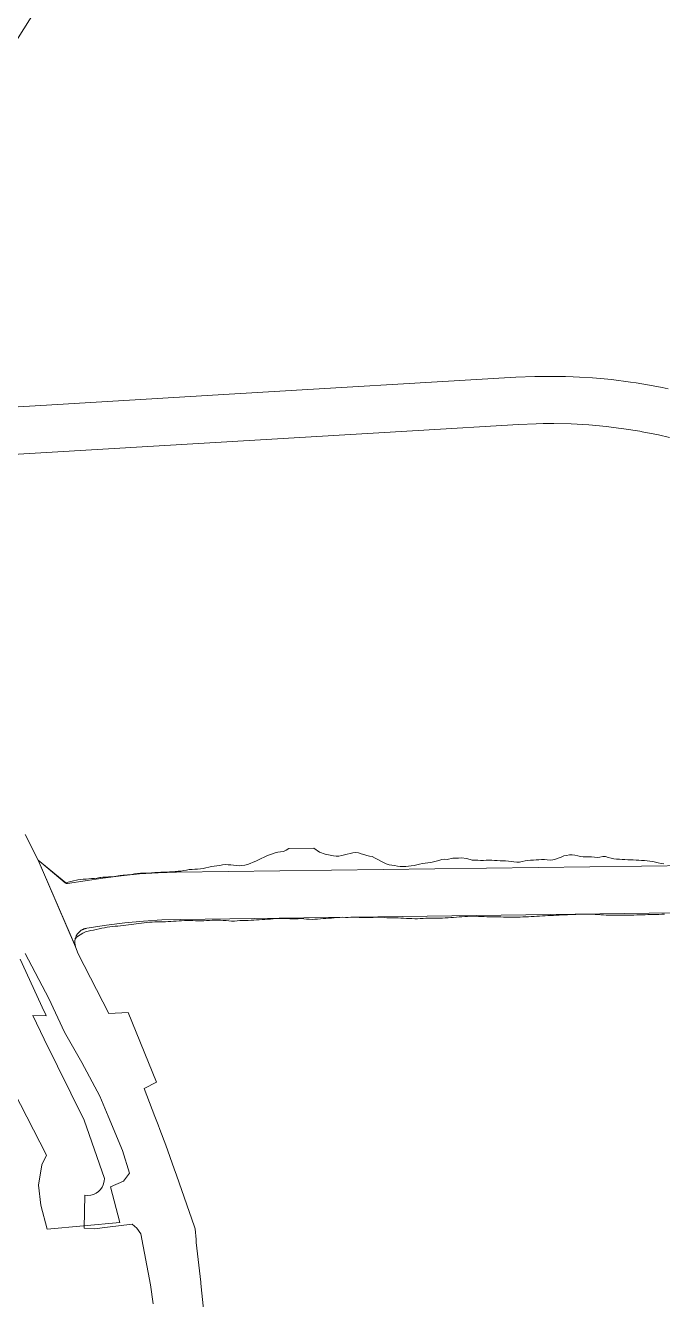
# Model space of a CAD drawing. Header units: inches. Extents: x 704148 to 723432, y 7075344 to 7101810.
# Drawn here: x 714838.8 to 715068.3, y 7083300.6 to 7083759.4 of the extents above; entities that cross this region are included whole.
import ezdxf

# ---------------------------------------------------------------- set-up
doc = ezdxf.new("R2010")
doc.units = ezdxf.units.IN
doc.header["$MEASUREMENT"] = 0
doc.layers.add('gisdb.gisadmin', color=7, linetype='Continuous', lineweight=9, true_color=0xccf5fc)

msp = doc.modelspace()

# ---------------------------------------------------------------- linework, layer by layer
at = {"layer": 'gisdb.gisadmin'}
for points in [[(714848.9413, 7083775.4545), (714834.1498, 7083751.6803)], [(714786.673, 7083619.1614), (714844.3656, 7083622.569), (714914.1805, 7083626.6927), (714914.2349, 7083626.6959), (715015.4244, 7083632.6726), (715022.3233, 7083632.9649), (715024.7659, 7083632.987), (715029.2281, 7083633.0273), (715033.3906, 7083632.9262), (715036.1312, 7083632.8596), (715038.3822, 7083632.7299), (715043.0248, 7083632.4622), (715047.2198, 7083632.0798), (715049.9014, 7083631.8353), (715056.7533, 7083630.9798), (715058.8532, 7083630.6463), (715063.5729, 7083629.8966), (715068.1208, 7083629.018), (715070.3526, 7083628.5868)], [(715070.7575, 7083611.0608), (715066.8505, 7083611.9515), (715060.9633, 7083613.0888), (715060.6268, 7083613.1538), (715060.0833, 7083613.2402), (715054.3664, 7083614.1482), (715052.4436, 7083614.3883), (715048.0764, 7083614.9336), (715041.7638, 7083615.509), (715035.4354, 7083615.8739), (715029.0985, 7083616.0278), (715025.3063, 7083615.9936), (715022.7599, 7083615.9706), (715016.4268, 7083615.7022), (714980.2582, 7083613.5659), (714789.4187, 7083602.294)], [(714838.6172, 7083468.0342), (714843.31, 7083458.8), (714856.85, 7083427.68), (714857.75, 7083425.14), (714868.8, 7083403.66), (714875.73, 7083403.94), (714886.04, 7083378.91), (714881.56, 7083376.56), (714885.3982, 7083366.5531), (714886.559, 7083363.5265), (714887.2137, 7083361.8196), (714889.3505, 7083356.2485), (714892.3448, 7083347.713), (714893.1403, 7083345.4456), (714899.6741, 7083326.8207), (714899.9156, 7083326.1323), (714900.2377, 7083322.2474), (714900.2534, 7083322.0573), (714900.285, 7083321.6759), (714900.3287, 7083321.1493), (714901.9132, 7083306.9077), (714901.9689, 7083306.3867), (714902.96, 7083297.12)], [(715116.5531, 7083457.4276), (714893.2463, 7083454.4859), (714886.5595, 7083454.2859), (714879.8832, 7083453.8625), (714873.2248, 7083453.2159), (714866.5917, 7083452.347), (714853.8789, 7083450.465), (714853.8442, 7083450.4605), (714853.8094, 7083450.4572), (714853.7745, 7083450.4551), (714853.7395, 7083450.4543), (714853.7045, 7083450.4546), (714853.6696, 7083450.4562), (714853.6347, 7083450.459), (714853.6, 7083450.4631), (714853.5654, 7083450.4683), (714853.531, 7083450.4747), (714853.4969, 7083450.4824), (714853.4631, 7083450.4912), (714853.4295, 7083450.5012), (714853.3964, 7083450.5124), (714853.3637, 7083450.5247), (714853.3314, 7083450.5382), (714853.2996, 7083450.5528), (714853.2684, 7083450.5684), (714853.2377, 7083450.5852), (714853.2076, 7083450.603), (714853.1781, 7083450.6219), (714853.1494, 7083450.6418), (714853.1213, 7083450.6627), (714853.094, 7083450.6846), (714844.6158, 7083457.7169), (714853.2921, 7083450.689), (714854.6648, 7083451.0685), (714855.6469, 7083451.263), (714857.5938, 7083451.7692), (714858.5928, 7083451.8495), (714859.5825, 7083451.9929), (714860.5865, 7083452.0391), (714861.5876, 7083452.1051), (714862.5888, 7083452.171), (714863.5899, 7083452.237), (714864.5803, 7083452.3757), (714865.5677, 7083452.5341), (714865.9004, 7083452.5791), (714866.5915, 7083452.6742), (714867.6446, 7083452.7264), (714868.698, 7083452.7686), (714870.7901, 7083452.9561), (714872.8579, 7083453.3257), (714873.9288, 7083453.4083), (714877.0431, 7083453.6485), (714878.0775, 7083453.8565), (714879.1171, 7083454.0167), (714880.1605, 7083454.1377), (714883.3167, 7083454.1322), (714884.1451, 7083454.2171), (714885.4057, 7083454.3464), (714886.4518, 7083454.4341), (714887.5007, 7083454.4682), (714888.5491, 7083454.5096), (714889.5976, 7083454.5502), (714890.646, 7083454.597), (714891.6939, 7083454.6691), (714892.7421, 7083454.7539), (714893.7914, 7083454.8004), (714893.8921, 7083454.8053), (714894.7951, 7083454.895), (714895.793, 7083455.057), (714896.7902, 7083455.2782), (714897.7885, 7083455.4161), (714898.7879, 7083455.4697), (714899.7868, 7083455.5547), (714900.7864, 7083455.594), (714901.7847, 7083455.725), (714902.7829, 7083455.8724), (714903.7805, 7083456.0603), (714904.7775, 7083456.2954), (714905.7747, 7083456.5162), (714906.7721, 7083456.7194), (714907.7709, 7083456.8155), (714908.7691, 7083456.9556), (714909.7672, 7083457.1109), (714910.7656, 7083457.2379), (714911.7661, 7083457.2042), (714912.7675, 7083457.1077), (714913.7689, 7083457.0097), (714914.7699, 7083456.9365), (714915.7713, 7083456.836), (714916.7706, 7083456.8971), (714917.7693, 7083457.0061), (714918.7653, 7083457.3106), (714919.7609, 7083457.6525), (714920.7553, 7083458.0874), (714921.7497, 7083458.515), (714922.7444, 7083458.9277), (714923.7382, 7083459.4073), (714924.732, 7083459.8839), (714925.7257, 7083460.3639), (714926.7205, 7083460.7689), (714927.7155, 7083461.1495), (714928.7115, 7083461.4597), (714929.7085, 7083461.6957), (714930.7068, 7083461.837), (714931.7047, 7083462.003), (714932.6985, 7083462.4769), (714933.6914, 7083463.0194), (714942.6907, 7083463.138), (714944.7093, 7083461.7384), (714946.72, 7083460.9341), (714949.7279, 7083460.3601), (714950.7296, 7083460.2378), (714951.7286, 7083460.3139), (714952.7261, 7083460.5105), (714953.7234, 7083460.7249), (714954.7198, 7083461.0022), (714955.7163, 7083461.2752), (714956.7133, 7083461.5081), (714957.7118, 7083461.6289), (714958.7138, 7083461.4848), (714959.7182, 7083461.1573), (714960.7229, 7083460.8081), (714961.7274, 7083460.4769), (714962.7302, 7083460.264), (714963.7326, 7083460.0915), (714964.7397, 7083459.563), (714965.7467, 7083459.0366), (714966.7536, 7083458.5164), (714967.7603, 7083458.0155), (714968.7667, 7083457.5364), (714969.7713, 7083457.1945), (714970.7735, 7083457.0354), (714971.7757, 7083456.8764), (714972.7778, 7083456.7194), (714973.781, 7083456.4862), (714974.7803, 7083456.5398), (714975.7801, 7083456.5676), (714976.7781, 7083456.7246), (714977.7779, 7083456.7418), (714978.7753, 7083456.9489), (714980.7691, 7083457.4366), (714981.7662, 7083457.6574), (714982.7648, 7083457.7743), (714983.7633, 7083457.8912), (714984.7619, 7083458.008), (714985.7591, 7083458.2268), (714986.7558, 7083458.4831), (714987.7524, 7083458.7446), (714988.7491, 7083459.0061), (714989.7468, 7083459.1821), (714990.7479, 7083459.1061), (714992.7419, 7083459.5766), (714993.742, 7083459.5748), (714994.7417, 7083459.6035), (714995.7416, 7083459.6162), (714997.7438, 7083459.4674), (714999.752, 7083458.8602), (715000.7525, 7083458.8257), (715001.753, 7083458.7913), (715002.7536, 7083458.7559), (715003.7538, 7083458.7456), (715004.7536, 7083458.7698), (715005.7533, 7083458.7983), (715006.753, 7083458.8295), (715007.7539, 7083458.7622), (715008.7549, 7083458.6934), (715009.756, 7083458.6164), (715010.7566, 7083458.576), (715011.7564, 7083458.6009), (715012.7582, 7083458.4739), (715013.7599, 7083458.3502), (715014.7612, 7083458.2593), (715015.7632, 7083458.1124), (715016.7628, 7083458.1463), (715017.7604, 7083458.3382), (715018.7578, 7083458.5396), (715019.7553, 7083458.7402), (715020.7543, 7083458.8231), (715021.7537, 7083458.8753), (715022.7531, 7083458.927), (715023.7525, 7083458.9781), (715024.7519, 7083459.0287), (715025.752, 7083459.026), (715026.7539, 7083458.8905), (715027.755, 7083458.8128), (715028.7538, 7083458.911), (715029.7508, 7083459.1443), (715030.7456, 7083459.5485), (715031.7403, 7083459.955), (715032.7349, 7083460.3724), (715033.7324, 7083460.5653), (715034.7309, 7083460.6871), (715035.7299, 7083460.7689), (715036.7322, 7083460.6008), (715037.7354, 7083460.3653), (715038.7382, 7083460.1641), (715039.7399, 7083460.0399), (715040.7404, 7083460.006), (715041.7408, 7083459.9853), (715042.741, 7083459.9738), (715043.7417, 7083459.9265), (715044.743, 7083459.8328), (715045.7415, 7083459.9591), (715046.7386, 7083460.1851), (715047.7393, 7083460.1346), (715048.7436, 7083459.8148), (715049.7471, 7083459.557), (715050.7502, 7083459.3256), (715051.7518, 7083459.2135), (715052.7528, 7083459.1456), (715053.7536, 7083459.0898), (715054.7544, 7083459.0371), (715055.7551, 7083458.9915), (715056.7558, 7083458.9467), (715057.7564, 7083458.9027), (715058.7571, 7083458.8595), (715059.7578, 7083458.8112), (715060.7586, 7083458.7559), (715061.7593, 7083458.7139), (715062.7607, 7083458.6099), (715063.7632, 7083458.4266), (715064.7649, 7083458.3079), (715065.7673, 7083458.1306), (715066.7706, 7083457.8854), (715067.7743, 7083457.6144), (715068.7751, 7083457.5583)], [(715116.755, 7083440.4287), (714894.6091, 7083437.5024), (714887.9224, 7083437.3024), (714881.2461, 7083436.8789), (714874.5876, 7083436.2324), (714867.9546, 7083435.3635), (714860.8263, 7083434.3082), (714860.6557, 7083434.28), (714860.4861, 7083434.2458), (714860.3178, 7083434.2058), (714860.151, 7083434.16), (714859.9859, 7083434.1084), (714859.8227, 7083434.0512), (714859.6616, 7083433.9883), (714859.5027, 7083433.92), (714859.3463, 7083433.8461), (714859.1925, 7083433.7669), (714859.0416, 7083433.6824), (714858.8936, 7083433.5928), (714858.7489, 7083433.4981), (714858.6075, 7083433.3984), (714858.4697, 7083433.294), (714858.3355, 7083433.1848), (714858.2053, 7083433.071), (714858.079, 7083432.9528), (714857.9569, 7083432.8303), (714857.8391, 7083432.7036), (714857.7257, 7083432.573), (714857.617, 7083432.4385), (714857.5129, 7083432.3003), (714857.4137, 7083432.1586), (714857.3195, 7083432.0136), (714857.2303, 7083431.8654), (714857.1463, 7083431.7142), (714857.0676, 7083431.5602), (714856.9942, 7083431.4035), (714856.9264, 7083431.2444), (714856.864, 7083431.0831), (714856.8073, 7083430.9197), (714856.7563, 7083430.7544), (714856.711, 7083430.5875), (714856.6715, 7083430.4191), (714856.638, 7083430.2497), (714856.6379, 7083430.2495), (714856.6378, 7083430.2488), (714856.6101, 7083430.0787), (714856.5883, 7083429.9071), (714856.5724, 7083429.7349), (714856.5625, 7083429.5622), (714856.5586, 7083429.3893), (714856.5607, 7083429.2163), (714856.5687, 7083429.0437), (714856.5687, 7083429.0436), (714856.5687, 7083429.0434), (714856.6604, 7083428.3583), (714856.8457, 7083427.6923), (714843.31, 7083458.8), (714844.6135, 7083457.7188), (714844.6158, 7083457.7169), (714853.094, 7083450.6846), (714853.1213, 7083450.6627), (714853.1494, 7083450.6418), (714853.1781, 7083450.6219), (714853.2076, 7083450.603), (714853.2377, 7083450.5852), (714853.2684, 7083450.5684), (714853.2996, 7083450.5528), (714853.3314, 7083450.5382), (714853.3637, 7083450.5247), (714853.3964, 7083450.5124), (714853.4295, 7083450.5012), (714853.4631, 7083450.4912), (714853.4969, 7083450.4824), (714853.531, 7083450.4747), (714853.5654, 7083450.4683), (714853.6, 7083450.4631), (714853.6347, 7083450.459), (714853.6696, 7083450.4562), (714853.7045, 7083450.4546), (714853.7395, 7083450.4543), (714853.7745, 7083450.4551), (714853.8094, 7083450.4572), (714853.8442, 7083450.4605), (714853.8789, 7083450.465), (714866.5917, 7083452.347), (714873.2248, 7083453.2159), (714879.8832, 7083453.8625), (714886.5595, 7083454.2859), (714893.2463, 7083454.4859), (715116.5531, 7083457.4276)], [(715069.0143, 7083439.3987), (715068.0149, 7083439.3504), (715067.0153, 7083439.3123), (715066.0156, 7083439.2816), (715065.0158, 7083439.2554), (715064.0161, 7083439.2324), (715063.0163, 7083439.2056), (715062.0166, 7083439.1794), (715061.0169, 7083439.15), (715060.0172, 7083439.1201), (715059.0175, 7083439.091), (715058.0178, 7083439.0628), (715057.018, 7083439.0365), (715056.0181, 7083439.0269), (715055.0181, 7083439.0189), (715054.0181, 7083439.0118), (715053.0181, 7083439.0051), (715051.0178, 7083439.0143), (715050.0177, 7083439.0186), (715049.0175, 7083439.0241), (715048.0167, 7083439.0823), (715047.0158, 7083439.1406), (715046.0149, 7083439.1988), (715045.0141, 7083439.257), (715044.0132, 7083439.3153), (715043.0124, 7083439.3735), (715042.0115, 7083439.4318), (715041.0119, 7083439.395), (715039.0117, 7083439.3987), (715037.0125, 7083439.3214), (715036.0131, 7083439.2752), (715035.0136, 7083439.2291), (715034.0141, 7083439.1829), (715033.0146, 7083439.1368), (715032.0152, 7083439.0903), (715031.0157, 7083439.0431), (715030.0162, 7083438.9952), (715029.0168, 7083438.9466), (715028.0174, 7083438.8973), (715027.0179, 7083438.8474), (715026.0185, 7083438.7968), (715025.0191, 7083438.7454), (715024.0197, 7083438.6934), (715023.0203, 7083438.6407), (715022.0209, 7083438.5873), (715021.0215, 7083438.5332), (715020.0221, 7083438.4821), (715019.0227, 7083438.4292), (715018.0234, 7083438.3756), (715017.024, 7083438.3213), (715016.0246, 7083438.266), (715015.0245, 7083438.272), (715014.024, 7083438.2977), (715013.0238, 7083438.312), (715012.0232, 7083438.3445), (715011.023, 7083438.3588), (715010.0227, 7083438.3708), (715009.0225, 7083438.3822), (715008.0223, 7083438.3929), (715007.022, 7083438.4029), (715006.0218, 7083438.4144), (715005.0214, 7083438.4394), (715004.0206, 7083438.4893), (715003.0199, 7083438.5384), (715002.0192, 7083438.5869), (715001.0185, 7083438.6346), (715000.0178, 7083438.6817), (714999.0178, 7083438.6687), (714998.0187, 7083438.5987), (714997.0195, 7083438.5281), (714996.0204, 7083438.4568), (714995.0212, 7083438.3848), (714994.0221, 7083438.3121), (714993.023, 7083438.2387), (714992.0239, 7083438.1649), (714991.0248, 7083438.0912), (714990.0256, 7083438.0174), (714989.0262, 7083437.9706), (714988.0262, 7083437.9599), (714987.0263, 7083437.9517), (714986.0262, 7083437.9479), (714985.0262, 7083437.944), (714984.0261, 7083437.9413), (714983.0266, 7083437.8958), (714982.0273, 7083437.8424), (714981.0279, 7083437.7889), (714980.0287, 7083437.7204), (714979.0289, 7083437.6944), (714978.028, 7083437.763), (714977.0273, 7083437.8082), (714976.0267, 7083437.8474), (714975.0258, 7083437.9044), (714974.025, 7083437.9614), (714973.0242, 7083438.0184), (714972.0233, 7083438.0754), (714971.0227, 7083438.1162), (714970.0236, 7083438.0425), (714969.0231, 7083438.0693), (714968.0217, 7083438.1741), (714967.0202, 7083438.2789), (714966.0197, 7083438.3138), (714965.0198, 7083438.2952), (714964.0206, 7083438.2302), (714963.0209, 7083438.1982), (714962.0213, 7083438.1615), (714961.0214, 7083438.1501), (714960.0208, 7083438.1906), (714959.0201, 7083438.2311), (714958.2189, 7083438.2635), (714958.0195, 7083438.2716), (714957.0189, 7083438.3121), (714956.0192, 7083438.2811), (714955.0198, 7083438.2284), (714954.0197, 7083438.2334), (714953.0192, 7083438.2606), (714952.0197, 7083438.215), (714951.2913, 7083438.1613), (714951.0206, 7083438.1413), (714950.0215, 7083438.0676), (714949.0224, 7083437.9938), (714948.0233, 7083437.9201), (714947.0242, 7083437.8463), (714946.0251, 7083437.7726), (714945.0259, 7083437.6989), (714944.0268, 7083437.6251), (714943.0277, 7083437.5514), (714942.0285, 7083437.4885), (714941.0275, 7083437.5564), (714940.0265, 7083437.6243), (714939.0255, 7083437.6922), (714938.0244, 7083437.7704), (714937.025, 7083437.7144), (714936.025, 7083437.7119), (714935.0246, 7083437.7322), (714934.0243, 7083437.7526), (714933.0239, 7083437.773), (714932.0236, 7083437.7933), (714931.0232, 7083437.8137), (714930.0229, 7083437.834), (714929.0232, 7083437.7984), (714928.0242, 7083437.7221), (714927.0252, 7083437.6391), (714926.026, 7083437.5678), (714925.0269, 7083437.4966), (714924.0277, 7083437.4253), (714923.0286, 7083437.354), (714922.0294, 7083437.2827), (714921.0303, 7083437.2114), (714920.0308, 7083437.1673), (714919.0312, 7083437.1309), (714918.0316, 7083437.0945), (714917.0319, 7083437.064), (714916.032, 7083437.0507), (714915.0327, 7083436.9865), (714914.0336, 7083436.9128), (714913.0345, 7083436.839), (714912.0329, 7083436.9502), (714911.0313, 7083437.0678), (714910.0311, 7083437.0738), (714909.0295, 7083437.1925), (714908.0285, 7083437.2583), (714907.029, 7083437.2138), (714906.0295, 7083437.1692), (714905.03, 7083437.1247), (714904.0305, 7083437.0802), (714903.031, 7083437.0356), (714902.0315, 7083436.9911), (714901.032, 7083436.9478), (714900.0312, 7083437.0012), (714899.0304, 7083437.0546), (714898.0296, 7083437.108), (714897.0289, 7083437.1591), (714896.0298, 7083437.0853), (714895.0307, 7083437.0116), (714894.1274, 7083436.9443), (714893.0759, 7083436.8587), (714892.1162, 7083436.8188), (714891.1571, 7083436.7631), (714890.198, 7083436.7158), (714889.2391, 7083436.6682), (714888.2791, 7083436.6472), (714887.3187, 7083436.6295), (714886.3571, 7083436.6298), (714885.3962, 7083436.6089), (714884.4368, 7083436.5591), (714883.4805, 7083436.4621), (714882.5238, 7083436.3756), (714881.5648, 7083436.3204), (714880.6116, 7083436.1928), (714879.6592, 7083436.0619), (714878.7076, 7083435.9271), (714877.7569, 7083435.7883), (714876.8058, 7083435.6574), (714875.853, 7083435.5453), (714874.9007, 7083435.4289), (714873.949, 7083435.3083), (714872.9964, 7083435.1954), (714872.0396, 7083435.1151), (714871.083, 7083435.0301), (714870.1266, 7083434.9403), (714869.1704, 7083434.8457), (714868.2078, 7083434.701), (714867.2274, 7083434.4947), (714866.247, 7083434.2883), (714865.2667, 7083434.082), (714864.2864, 7083433.8756), (714863.306, 7083433.6692), (714862.3257, 7083433.4629), (714860.371, 7083433.0094), (714859.4252, 7083432.5699), (714858.5147, 7083431.8914), (714857.2, 7083431.08), (714856.6945, 7083430.4329), (714856.638, 7083430.2497), (714856.6715, 7083430.4191), (714856.711, 7083430.5875), (714856.7563, 7083430.7544), (714856.8073, 7083430.9197), (714856.864, 7083431.0831), (714856.9264, 7083431.2444), (714856.9942, 7083431.4035), (714857.0676, 7083431.5602), (714857.1463, 7083431.7142), (714857.2303, 7083431.8654), (714857.3195, 7083432.0136), (714857.4137, 7083432.1586), (714857.5129, 7083432.3003), (714857.617, 7083432.4385), (714857.7257, 7083432.573), (714857.8391, 7083432.7036), (714857.9569, 7083432.8303), (714858.079, 7083432.9528), (714858.2053, 7083433.071), (714858.3355, 7083433.1848), (714858.4697, 7083433.294), (714858.6075, 7083433.3984), (714858.7489, 7083433.4981), (714858.8936, 7083433.5928), (714859.0416, 7083433.6824), (714859.1925, 7083433.7669), (714859.3463, 7083433.8461), (714859.5027, 7083433.92), (714859.6616, 7083433.9883), (714859.8227, 7083434.0512), (714859.9859, 7083434.1084), (714860.151, 7083434.16), (714860.3178, 7083434.2058), (714860.4861, 7083434.2458), (714860.6557, 7083434.28), (714860.8263, 7083434.3082), (714867.9546, 7083435.3635), (714874.5876, 7083436.2324), (714881.2461, 7083436.8789), (714887.9224, 7083437.3024), (714894.6091, 7083437.5024), (715116.755, 7083440.4287)], [(714838.6077, 7083425.224), (714847.222, 7083408.9756), (714852.8706, 7083396.9125), (714859.1111, 7083385.9793), (714865.6225, 7083373.8624), (714868.5944, 7083366.7122), (714873.7418, 7083354.3279), (714876.2654, 7083346.0982), (714874.1206, 7083343.2934), (714869.4037, 7083341.218), (714872.7999, 7083328.388), (714846.542, 7083325.9793), (714844.2694, 7083334.5648), (714843.4113, 7083341.8482), (714844.6213, 7083349.0814), (714846.3092, 7083352.5866), (714829.9127, 7083384.7087)], [(714884.75, 7083299.03), (714883.87, 7083305.96), (714880.31, 7083324.23), (714878.91, 7083326.34), (714877.27, 7083327.75), (714868.2672, 7083326.6644), (714863.67, 7083326.11), (714859.8965, 7083326.3384), (714860.211, 7083338.2), (714861.2429, 7083338.1141), (714862.2742, 7083338.2069), (714863.2742, 7083338.4756), (714864.2131, 7083338.9122), (714865.063, 7083339.5038), (714865.3081, 7083339.7467), (714865.7985, 7083340.2327), (714866.3977, 7083341.0772), (714866.7906, 7083341.8775), (714867.0605, 7083342.7273), (714867.1822, 7083343.4159), (714867.223, 7083344.114), (714867.221, 7083344.268), (714859.901, 7083365.173), (714845.551, 7083394.426), (714841.393, 7083402.867), (714846.25, 7083402.78), (714845.9385, 7083403.4562), (714845.5194, 7083404.366), (714836.8652, 7083423.1524)]]:
    msp.add_lwpolyline(points, dxfattribs=at)

doc.saveas('drawing.dxf')
